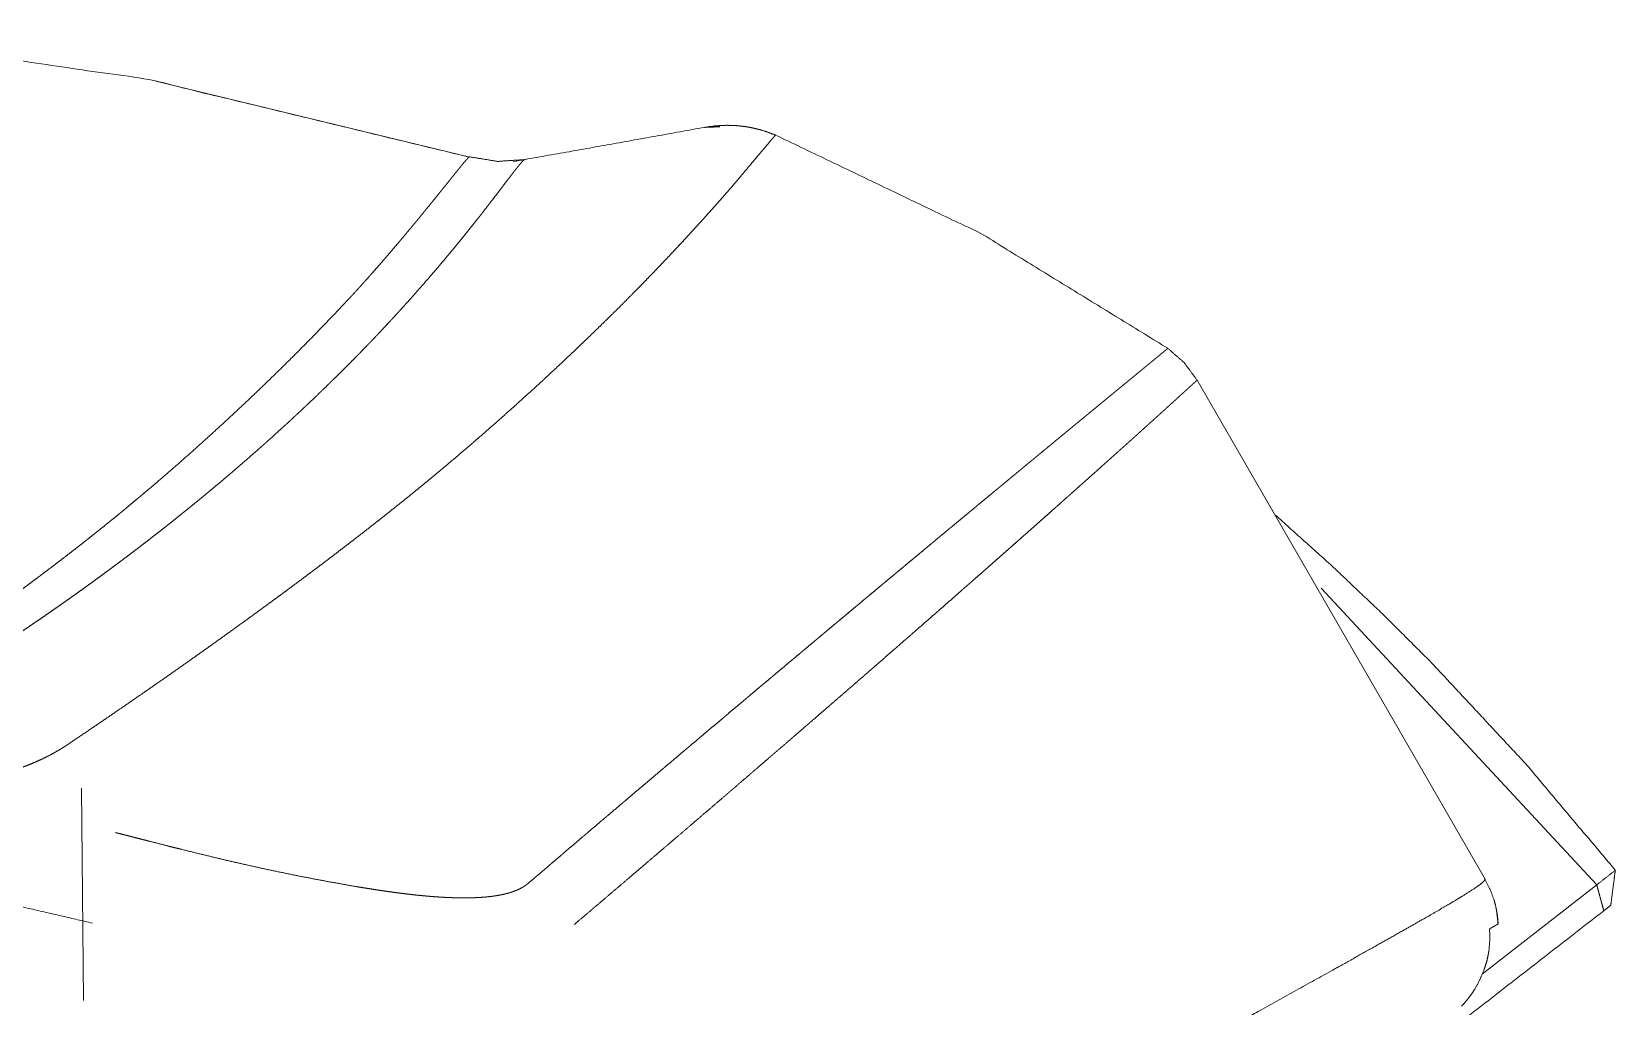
# Paper-space layout 'A3_1' of a CAD drawing. Header units: millimetres. Extents: x 0 to 420, y 0 to 297.
# Drawn here: x 195.91 to 203.58, y 275.17 to 279.89 of the extents above; entities that cross this region are included whole.
import ezdxf

# ---------------------------------------------------------------- set-up
doc = ezdxf.new("R2010")
doc.units = ezdxf.units.MM
doc.layers.add('170', color=7, linetype='Continuous', true_color=0xffffff)

psp = doc.layouts.new('A3_1')

# ---------------------------------------------------------------- linework, layer by layer
at = {"layer": '170', "color": 155, "linetype": 'Continuous', "lineweight": 13}
for p, q in [((196.5136, 279.6481), (198.034, 279.2804)), ((199.1742, 279.4244), (199.174, 279.4243)), ((202.9512, 275.7852), (201.5567, 278.2004)), ((203.4931, 275.7577), (202.1582, 277.1929)), ((196.1628, 275.1976), (196.1534, 276.2254)), ((202.9387, 275.3268), (203.493, 275.7572)), ((203.5602, 275.6586), (203.5264, 275.632)), ((203.0149, 275.5684), (202.9936, 275.5561))]:
    psp.add_line(p, q, dxfattribs=at)
for points, knots in [([(198.0292, 279.2805), (196.4804, 279.6552), (194.8945, 279.8872)], [0, 0, 0.498549, 1, 1]), ([(199.1716, 279.4242), (198.6994, 279.3393), (198.2451, 279.2584)], [0, 0, 0.50976, 1, 1]), ([(199.1742, 279.4244), (199.2173, 279.4306), (199.2607, 279.4336), (199.2825, 279.434), (199.3043, 279.4336), (199.326, 279.4324), (199.3477, 279.4304), (199.3693, 279.4276), (199.3908, 279.424), (199.412, 279.4196), (199.4331, 279.4145), (199.4746, 279.4021), (199.5153, 279.3866)], [0, 0, 0.125131, 0.250187, 0.312807, 0.37543, 0.437961, 0.500481, 0.563074, 0.625712, 0.688156, 0.750498, 0.875025, 1, 1]), ([(199.5153, 279.3867), (199.5152, 279.3867), (199.5151, 279.3867), (199.5149, 279.3865), (199.5146, 279.3863), (199.5141, 279.3858), (199.5135, 279.3851), (199.5123, 279.3838), (199.5109, 279.3823), (199.5088, 279.3799), (199.5063, 279.3769), (199.5027, 279.3727), (199.4985, 279.3678), (199.4927, 279.3611), (199.4776, 279.3432), (199.4556, 279.3172), (199.442, 279.301), (199.4251, 279.281), (199.4065, 279.2588), (199.3592, 279.2024), (199.3445, 279.1849), (199.329, 279.1666), (199.3132, 279.1481), (199.2966, 279.1289), (199.2798, 279.1095), (199.2623, 279.0895), (199.2446, 279.0693), (199.2263, 279.0486), (199.2078, 279.0279), (199.1887, 279.0065), (199.1695, 278.9853), (199.1497, 278.9634), (199.13, 278.9418), (199.1097, 278.9196), (199.0895, 278.8976), (199.0687, 278.8751), (199.0481, 278.853), (199.0269, 278.8303), (199.0061, 278.8081), (198.9846, 278.7854), (198.9635, 278.7632), (198.9419, 278.7406), (198.9207, 278.7184), (198.8989, 278.696), (198.8776, 278.674), (198.8559, 278.6518), (198.7679, 278.563), (198.6729, 278.4694), (198.5788, 278.3784), (198.4781, 278.2831), (198.3798, 278.1918), (198.2755, 278.0968), (198.175, 278.007), (198.0688, 277.914), (197.9679, 277.8275), (197.8617, 277.7384), (197.8331, 277.7148), (197.8041, 277.691), (197.7751, 277.6674), (197.7457, 277.6435), (197.7163, 277.6198), (197.6866, 277.596), (197.6568, 277.5723), (197.6267, 277.5484), (197.5966, 277.5246), (197.5661, 277.5007), (197.5357, 277.477), (197.505, 277.453), (197.4743, 277.4293), (197.4432, 277.4054), (197.4122, 277.3816), (197.381, 277.3577), (197.3497, 277.334), (197.3182, 277.3101), (197.2867, 277.2864), (197.2549, 277.2625), (197.2233, 277.2389), (197.1913, 277.2151), (197.1595, 277.1914), (197.1273, 277.1677), (197.0953, 277.1441), (197.063, 277.1204), (197.0308, 277.0969), (196.9984, 277.0732), (196.9661, 277.0498), (196.9335, 277.0262), (196.8684, 276.9793), (196.836, 276.956), (196.8032, 276.9325), (196.7706, 276.9093), (196.7378, 276.886), (196.7052, 276.8629), (196.6723, 276.8396), (196.6067, 276.7935), (196.5741, 276.7706), (196.5084, 276.7249), (196.4755, 276.702), (196.4429, 276.6794), (196.3774, 276.6342), (196.3445, 276.6116), (196.2791, 276.5668), (196.2466, 276.5447), (196.2139, 276.5224), (196.1488, 276.4784), (196.0839, 276.4347)], [0, 0, 0.000023, 0.000048, 0.000107, 0.000184, 0.000349, 0.000561, 0.000925, 0.001382, 0.002088, 0.002943, 0.004162, 0.005595, 0.007541, 0.012695, 0.020175, 0.024847, 0.030613, 0.03699, 0.053178, 0.058215, 0.063489, 0.068845, 0.074426, 0.080069, 0.08593, 0.091823, 0.097923, 0.104035, 0.110343, 0.116637, 0.123121, 0.129568, 0.136191, 0.142762, 0.149497, 0.156153, 0.16297, 0.169687, 0.176554, 0.183298, 0.190184, 0.196937, 0.203816, 0.210543, 0.217388, 0.244892, 0.274252, 0.303068, 0.333565, 0.363092, 0.394152, 0.423821, 0.454879, 0.484131, 0.514627, 0.522793, 0.531045, 0.539283, 0.547611, 0.55592, 0.564317, 0.572692, 0.581153, 0.589591, 0.598109, 0.6066, 0.615175, 0.623719, 0.632341, 0.640933, 0.649602, 0.658234, 0.666941, 0.67561, 0.684354, 0.693051, 0.701825, 0.710554, 0.719352, 0.728101, 0.736921, 0.74569, 0.75453, 0.763311, 0.772162, 0.789819, 0.798614, 0.807484, 0.816281, 0.825148, 0.833942, 0.842807, 0.860448, 0.869225, 0.88683, 0.895654, 0.904393, 0.921915, 0.930693, 0.948123, 0.956779, 0.965493, 0.982786, 1, 1]), ([(199.5153, 279.3867), (200.5095, 278.9103), (201.4149, 278.3546)], [0, 0, 0.509254, 1, 1]), ([(194.8632, 276.5149), (194.8784, 276.5242), (194.8936, 276.5334), (194.9088, 276.5427), (194.9391, 276.5613), (194.9694, 276.5801), (194.9844, 276.5895), (194.9996, 276.5989), (195.0298, 276.6178), (195.06, 276.6368), (195.075, 276.6464), (195.1051, 276.6655), (195.1352, 276.6848), (195.1502, 276.6945), (195.1803, 276.7138), (195.2103, 276.7333), (195.2402, 276.7529), (195.2701, 276.7725), (195.2999, 276.7922), (195.3297, 276.812), (195.3445, 276.8219), (195.3743, 276.8419), (195.4039, 276.8618), (195.4187, 276.8719), (195.4335, 276.8819), (195.463, 276.9021), (195.4925, 276.9223), (195.5073, 276.9324), (195.5219, 276.9425), (195.5513, 276.9629), (195.566, 276.9731), (195.5806, 276.9833), (195.5952, 276.9936), (195.6244, 277.0141), (195.6535, 277.0347), (195.6825, 277.0553), (195.697, 277.0656), (195.7259, 277.0863), (195.7404, 277.0967), (195.7692, 277.1175), (195.7835, 277.1279), (195.8122, 277.1488), (195.8407, 277.1697), (195.855, 277.1802), (195.8834, 277.2012), (195.9117, 277.2223), (195.94, 277.2434), (195.954, 277.2539), (195.9681, 277.2645), (195.9961, 277.2857), (196.0101, 277.2963), (196.0241, 277.3069), (196.0379, 277.3175), (196.0657, 277.3388), (196.0795, 277.3494), (196.1071, 277.3708), (196.1345, 277.3921), (196.1482, 277.4028), (196.1754, 277.4242), (196.189, 277.4349), (196.2161, 277.4563), (196.2296, 277.467), (196.243, 277.4778), (196.2698, 277.4993), (196.2831, 277.51), (196.2964, 277.5208), (196.3097, 277.5315), (196.3361, 277.553), (196.3493, 277.5638), (196.3624, 277.5745), (196.3755, 277.5853), (196.4015, 277.6069), (196.4274, 277.6285), (196.4403, 277.6392), (196.4531, 277.65), (196.4787, 277.6716), (196.4914, 277.6824), (196.5167, 277.7039), (196.5815, 277.7599), (196.6444, 277.815), (196.7082, 277.8716), (196.7699, 277.9272), (196.8323, 277.9841), (196.8926, 278.0399), (196.9534, 278.0969), (197.012, 278.1527), (197.0709, 278.2093), (197.1275, 278.2646), (197.1841, 278.3206), (197.2384, 278.3752), (197.2924, 278.4301), (197.3441, 278.4835), (197.3953, 278.5371), (197.4439, 278.5889), (197.4527, 278.5983), (197.4613, 278.6076), (197.47, 278.617), (197.4786, 278.6264), (197.4872, 278.6358), (197.4958, 278.6452), (197.5044, 278.6547), (197.5128, 278.6641), (197.5214, 278.6736), (197.5299, 278.683), (197.5467, 278.7019), (197.5552, 278.7114), (197.5719, 278.7303), (197.5885, 278.7491), (197.6049, 278.768), (197.6212, 278.7867), (197.6293, 278.7961), (197.6454, 278.8147), (197.6613, 278.8333), (197.677, 278.8517), (197.6925, 278.8701), (197.7002, 278.8792), (197.7155, 278.8973), (197.723, 278.9063), (197.7305, 278.9152), (197.7453, 278.933), (197.7526, 278.9417), (197.7598, 278.9505), (197.767, 278.9591), (197.7741, 278.9678), (197.7812, 278.9763), (197.7882, 278.9848), (197.7951, 278.9932), (197.802, 279.0016), (197.8088, 279.0099), (197.8155, 279.0181), (197.8221, 279.0262), (197.8352, 279.0423), (197.848, 279.058), (197.8543, 279.0657), (197.8605, 279.0734), (197.8726, 279.0884), (197.8844, 279.103), (197.8902, 279.1101), (197.8958, 279.1172), (197.9014, 279.1241), (197.9123, 279.1377), (197.9176, 279.1442), (197.9229, 279.1507), (197.933, 279.1633), (197.9379, 279.1694), (197.9427, 279.1754), (197.952, 279.187), (197.9565, 279.1926), (197.9609, 279.198), (197.9693, 279.2085), (197.9733, 279.2135), (197.9773, 279.2183), (197.9848, 279.2276), (197.9884, 279.232), (197.9918, 279.2362), (197.9952, 279.2402), (197.9984, 279.2442), (198.0044, 279.2514), (198.0072, 279.2548), (198.0099, 279.258), (198.0125, 279.261), (198.0149, 279.2638), (198.0172, 279.2664), (198.0194, 279.2689), (198.0214, 279.2711), (198.0232, 279.2732), (198.025, 279.275), (198.0266, 279.2767), (198.028, 279.2781), (198.0293, 279.2793), (198.0304, 279.2803), (198.0314, 279.2812), (198.0323, 279.2817), (198.033, 279.2821), (198.0335, 279.2822), (198.0337, 279.2822)], [0, 0, 0.004206, 0.0084, 0.012609, 0.021013, 0.029426, 0.033625, 0.037844, 0.046267, 0.054696, 0.058901, 0.067336, 0.075773, 0.080001, 0.088448, 0.096894, 0.105343, 0.113789, 0.122243, 0.130695, 0.134911, 0.143367, 0.151815, 0.15605, 0.160266, 0.168713, 0.177163, 0.181392, 0.185606, 0.194047, 0.198272, 0.202482, 0.206704, 0.215133, 0.223557, 0.231971, 0.23617, 0.244575, 0.248782, 0.257177, 0.26136, 0.269741, 0.27811, 0.282295, 0.29065, 0.298987, 0.307317, 0.311469, 0.315631, 0.323929, 0.328068, 0.332216, 0.336345, 0.344605, 0.348736, 0.356967, 0.365185, 0.369277, 0.377467, 0.38156, 0.389717, 0.393781, 0.39785, 0.405964, 0.410004, 0.414054, 0.418082, 0.426134, 0.43016, 0.434161, 0.438173, 0.446162, 0.454122, 0.458085, 0.462054, 0.469954, 0.473887, 0.481741, 0.501988, 0.521738, 0.541882, 0.56152, 0.58148, 0.600905, 0.620589, 0.639705, 0.659005, 0.677713, 0.696523, 0.714711, 0.732927, 0.750482, 0.767984, 0.784788, 0.787816, 0.790819, 0.793844, 0.796841, 0.799866, 0.802867, 0.80589, 0.808881, 0.8119, 0.814888, 0.82088, 0.82388, 0.829842, 0.835778, 0.841687, 0.847562, 0.850475, 0.856293, 0.862068, 0.867799, 0.873472, 0.8763, 0.881889, 0.884652, 0.887416, 0.892874, 0.895562, 0.898254, 0.900908, 0.903558, 0.906174, 0.90878, 0.911352, 0.913916, 0.91644, 0.918956, 0.921431, 0.926323, 0.931111, 0.933469, 0.935785, 0.940346, 0.944781, 0.946956, 0.949088, 0.951201, 0.95531, 0.957304, 0.959275, 0.963093, 0.964941, 0.966762, 0.970267, 0.971959, 0.973616, 0.976787, 0.978305, 0.979784, 0.982601, 0.983933, 0.985225, 0.986464, 0.987661, 0.989891, 0.990928, 0.991919, 0.992848, 0.993731, 0.994555, 0.995323, 0.996036, 0.996693, 0.997291, 0.997829, 0.998313, 0.998735, 0.999094, 0.999397, 0.999635, 0.999821, 0.999946, 1, 1]), ([(198.3021, 279.2685), (198.3017, 279.2684), (198.3009, 279.2682), (198.3, 279.2678), (198.2991, 279.2673), (198.2981, 279.2667), (198.297, 279.2659), (198.2958, 279.265), (198.2945, 279.2639), (198.2931, 279.2626), (198.2915, 279.2611), (198.2898, 279.2595), (198.288, 279.2576), (198.2861, 279.2556), (198.284, 279.2532), (198.2817, 279.2507), (198.2793, 279.2479), (198.2767, 279.2449), (198.2739, 279.2415), (198.2709, 279.238), (198.2677, 279.234), (198.2643, 279.2298), (198.2607, 279.2253), (198.2569, 279.2204), (198.2528, 279.2152), (198.2484, 279.2097), (198.2438, 279.2037), (198.2389, 279.1974), (198.2337, 279.1906), (198.2283, 279.1835), (198.2224, 279.1759), (198.2163, 279.1679), (198.203, 279.1506), (198.1883, 279.1312), (198.1803, 279.1207), (198.1631, 279.0982), (198.1441, 279.0735), (198.134, 279.0604), (198.1233, 279.0465), (198.1003, 279.0169), (198.0881, 279.0013), (198.0751, 278.9848), (198.0617, 278.9678), (198.0475, 278.9499), (198.0327, 278.9315), (198.0172, 278.9121), (198.0011, 278.8923), (197.9841, 278.8714), (197.9665, 278.85), (197.948, 278.8275), (197.9288, 278.8045), (197.9086, 278.7804), (197.8877, 278.7557), (197.8657, 278.7299), (197.843, 278.7035), (197.819, 278.6759), (197.7943, 278.6477), (197.7683, 278.6182), (197.7415, 278.5882), (197.7237, 278.5683), (197.7146, 278.5583), (197.6963, 278.538), (197.6869, 278.5278), (197.6775, 278.5175), (197.6584, 278.4968), (197.6487, 278.4863), (197.6291, 278.4652), (197.6091, 278.4438), (197.5989, 278.433), (197.5886, 278.4222), (197.5783, 278.4113), (197.5679, 278.4003), (197.5573, 278.3893), (197.5467, 278.3783), (197.5359, 278.3671), (197.5251, 278.3559), (197.5032, 278.3333), (197.492, 278.322), (197.4808, 278.3105), (197.458, 278.2875), (197.4465, 278.2759), (197.4349, 278.2642), (197.4232, 278.2525), (197.3994, 278.2289), (197.3752, 278.2051), (197.3629, 278.1931), (197.3506, 278.181), (197.3256, 278.1567), (197.3129, 278.1445), (197.3001, 278.1322), (197.2873, 278.1199), (197.2743, 278.1075), (197.248, 278.0826), (197.2347, 278.07), (197.2213, 278.0574), (197.2077, 278.0448), (197.1941, 278.0321), (197.1803, 278.0193), (197.1665, 278.0065), (197.1525, 277.9936), (197.1384, 277.9807), (197.1242, 277.9677), (197.0955, 277.9416), (197.0809, 277.9285), (197.0663, 277.9153), (197.0515, 277.9021), (197.0366, 277.8888), (197.0216, 277.8755), (197.0064, 277.8621), (196.9758, 277.8352), (196.9603, 277.8217), (196.9447, 277.8081), (196.929, 277.7945), (196.9131, 277.7808), (196.8971, 277.7671), (196.881, 277.7533), (196.8648, 277.7395), (196.8485, 277.7256), (196.832, 277.7117), (196.8154, 277.6978), (196.7987, 277.6838), (196.7818, 277.6697), (196.7648, 277.6556), (196.7477, 277.6415), (196.7305, 277.6273), (196.7131, 277.613), (196.6956, 277.5988), (196.678, 277.5845), (196.6602, 277.5701), (196.6423, 277.5557), (196.6243, 277.5412), (196.6062, 277.5267), (196.5879, 277.5122), (196.5694, 277.4976), (196.5509, 277.483), (196.5322, 277.4683), (196.5134, 277.4536), (196.4944, 277.4388), (196.4752, 277.424), (196.456, 277.4092), (196.4366, 277.3943), (196.417, 277.3794), (196.3973, 277.3644), (196.3775, 277.3494), (196.3575, 277.3343), (196.3374, 277.3192), (196.3171, 277.3041), (196.2967, 277.289), (196.2761, 277.2738), (196.2554, 277.2585), (196.2345, 277.2432), (196.2134, 277.2279), (196.1923, 277.2125), (196.1709, 277.1971), (196.1494, 277.1817), (196.1278, 277.1662), (196.1059, 277.1507), (196.084, 277.1352), (196.0618, 277.1196), (196.0396, 277.104), (196.0171, 277.0883), (195.9945, 277.0726), (195.9717, 277.0569), (195.9488, 277.0411), (195.9257, 277.0254), (195.9024, 277.0095), (195.879, 276.9937), (195.8553, 276.9777), (195.8316, 276.9618), (195.8076, 276.9459), (195.7835, 276.9299), (195.7592, 276.9138), (195.7347, 276.8978), (195.7101, 276.8816), (195.6853, 276.8655), (195.6603, 276.8493), (195.6351, 276.8331), (195.6097, 276.8169), (195.5842, 276.8006), (195.5584, 276.7843), (195.5325, 276.768), (195.5064, 276.7516), (195.4801, 276.7352), (195.4536, 276.7187), (195.4269, 276.7023), (195.4, 276.6858), (195.373, 276.6692), (195.3457, 276.6526), (195.3182, 276.636), (195.2906, 276.6194), (195.2627, 276.6027), (195.2346, 276.586), (195.2064, 276.5693), (195.1778, 276.5525), (195.1491, 276.5357), (195.1203, 276.5189)], [0, 0, 0.000095, 0.000289, 0.000501, 0.000755, 0.001031, 0.001353, 0.001711, 0.00212, 0.002566, 0.003073, 0.003622, 0.00424, 0.004906, 0.005649, 0.006447, 0.007326, 0.008264, 0.0093, 0.010395, 0.011592, 0.012859, 0.014244, 0.015693, 0.017271, 0.01893, 0.020721, 0.022596, 0.024618, 0.026723, 0.028993, 0.031357, 0.036523, 0.042268, 0.045388, 0.052065, 0.059417, 0.063332, 0.067485, 0.07632, 0.081006, 0.085965, 0.091077, 0.096474, 0.102037, 0.107896, 0.11393, 0.120289, 0.126828, 0.133706, 0.140775, 0.148205, 0.155837, 0.163847, 0.172073, 0.180698, 0.189551, 0.198828, 0.208337, 0.214644, 0.217833, 0.224287, 0.227555, 0.230847, 0.237506, 0.240873, 0.247682, 0.254598, 0.258095, 0.261617, 0.265162, 0.268738, 0.272335, 0.275962, 0.279614, 0.283293, 0.290727, 0.294482, 0.298267, 0.305911, 0.309769, 0.313662, 0.317575, 0.325484, 0.333501, 0.337552, 0.341625, 0.349856, 0.354011, 0.358195, 0.362406, 0.366641, 0.375199, 0.379518, 0.383864, 0.388239, 0.392642, 0.397069, 0.401524, 0.406014, 0.410525, 0.415067, 0.424233, 0.42886, 0.433514, 0.438194, 0.442909, 0.447648, 0.452416, 0.462043, 0.466896, 0.471784, 0.476697, 0.481638, 0.486611, 0.491613, 0.496643, 0.501705, 0.506796, 0.511916, 0.517064, 0.522248, 0.527456, 0.532701, 0.537967, 0.543273, 0.548601, 0.553964, 0.559357, 0.564781, 0.570235, 0.575718, 0.581237, 0.586789, 0.592362, 0.597976, 0.603619, 0.609298, 0.615007, 0.620748, 0.626519, 0.632327, 0.638168, 0.644042, 0.649945, 0.655889, 0.661855, 0.667866, 0.673906, 0.679984, 0.686092, 0.692239, 0.698414, 0.704629, 0.710876, 0.717162, 0.723479, 0.729836, 0.736226, 0.742651, 0.749112, 0.755617, 0.762146, 0.768719, 0.775328, 0.781974, 0.788651, 0.795377, 0.802127, 0.808926, 0.81576, 0.822632, 0.829543, 0.836495, 0.843484, 0.850517, 0.857586, 0.864698, 0.871846, 0.879046, 0.886275, 0.893554, 0.900872, 0.908234, 0.915634, 0.923085, 0.930576, 0.938114, 0.945688, 0.953312, 0.960977, 0.968695, 0.976443, 0.984255, 0.992109, 1, 1]), ([(198.3045, 279.2681), (198.1677, 279.2594), (198.0322, 279.2817)], [0, 0, 0.499659, 1, 1]), ([(198.3164, 275.7643), (198.3469, 275.7903), (198.3621, 275.8033), (198.3924, 275.8292), (198.4226, 275.8549), (198.4376, 275.8677), (198.4676, 275.8932), (198.4825, 275.906), (198.5123, 275.9313), (198.5419, 275.9565), (198.5713, 275.9816), (198.586, 275.994), (198.6007, 276.0065), (198.6153, 276.0189), (198.6444, 276.0436), (198.6733, 276.0682), (198.6878, 276.0805), (198.7021, 276.0927), (198.7165, 276.1049), (198.7451, 276.1291), (198.7735, 276.1533), (198.7877, 276.1653), (198.816, 276.1892), (198.83, 276.2012), (198.858, 276.2249), (198.8859, 276.2485), (198.8998, 276.2603), (198.9137, 276.272), (198.9412, 276.2953), (198.9687, 276.3185), (198.9823, 276.3301), (199.0095, 276.3531), (199.0231, 276.3645), (199.0501, 276.3874), (199.077, 276.41), (199.0903, 276.4213), (199.1036, 276.4326), (199.1302, 276.455), (199.1434, 276.4661), (199.1566, 276.4773), (199.1829, 276.4994), (199.209, 276.5214), (199.235, 276.5433), (199.2608, 276.5651), (199.2737, 276.5759), (199.2865, 276.5867), (199.312, 276.6082), (199.3374, 276.6296), (199.3626, 276.6508), (199.3752, 276.6613), (199.3877, 276.6719), (199.4126, 276.6928), (199.4374, 276.7137), (199.4498, 276.724), (199.4621, 276.7344), (199.4866, 276.7549), (199.4988, 276.7652), (199.5109, 276.7754), (199.5351, 276.7957), (199.5592, 276.8158), (199.5711, 276.8259), (199.583, 276.8359), (199.5949, 276.8458), (199.6068, 276.8558), (199.6304, 276.8756), (199.6421, 276.8854), (199.6538, 276.8952), (199.6771, 276.9147), (199.7002, 276.9341), (199.7117, 276.9437), (199.7232, 276.9533), (199.746, 276.9724), (199.7574, 276.9819), (199.78, 277.0008), (199.8024, 277.0196), (199.8136, 277.0289), (199.8247, 277.0382), (199.8469, 277.0567), (199.8579, 277.0659), (199.8798, 277.0842), (199.9016, 277.1024), (199.9124, 277.1114), (199.9232, 277.1204), (199.9446, 277.1383), (199.9553, 277.1472), (199.9659, 277.1561), (199.9871, 277.1737), (200.008, 277.1912), (200.0289, 277.2086), (200.0392, 277.2172), (200.0495, 277.2258), (200.0701, 277.2429), (200.0904, 277.2598), (200.1006, 277.2683), (200.1106, 277.2767), (200.1307, 277.2933), (200.1407, 277.3017), (200.1605, 277.3181), (200.1802, 277.3345), (200.1899, 277.3426), (200.2094, 277.3588), (200.219, 277.3668), (200.2382, 277.3828), (200.2478, 277.3907), (200.2667, 277.4065), (200.2762, 277.4143), (200.2856, 277.4221), (200.3042, 277.4376), (200.3135, 277.4453), (200.3319, 277.4606), (200.3502, 277.4758), (200.3593, 277.4833), (200.3683, 277.4908), (200.3863, 277.5057), (200.3952, 277.5131), (200.413, 277.5278), (200.4305, 277.5424), (200.448, 277.5568), (200.4566, 277.564), (200.4652, 277.5711), (200.4823, 277.5853), (200.4908, 277.5924), (200.4993, 277.5994), (200.5161, 277.6133), (200.5328, 277.6271), (200.5493, 277.6408), (200.5575, 277.6475), (200.5737, 277.661), (200.5818, 277.6677), (200.5899, 277.6743), (200.5979, 277.681), (200.6058, 277.6875), (200.6138, 277.6941), (200.6295, 277.7071), (200.6451, 277.72), (200.6528, 277.7264), (200.6682, 277.7391), (200.6758, 277.7454), (200.6834, 277.7516), (200.6909, 277.7579), (200.6984, 277.7641), (200.7059, 277.7702), (200.7133, 277.7764), (200.7207, 277.7825), (200.7353, 277.7946), (200.7426, 277.8006), (200.7498, 277.8065), (200.757, 277.8125), (200.7642, 277.8184), (200.7713, 277.8242), (200.7854, 277.8359), (200.7924, 277.8417), (200.7993, 277.8474), (200.8063, 277.8531), (200.82, 277.8645), (200.8268, 277.8701), (200.8403, 277.8812), (200.8469, 277.8867), (200.8536, 277.8922), (200.8602, 277.8976), (200.8668, 277.903), (200.8798, 277.9138), (200.8862, 277.9191), (200.899, 277.9296), (200.9116, 277.94), (200.9241, 277.9503), (200.9303, 277.9554), (200.9425, 277.9655), (200.9485, 277.9705), (200.9545, 277.9754), (200.9605, 277.9803), (200.9665, 277.9852), (200.9724, 277.9901), (200.9782, 277.9949), (200.984, 277.9997), (200.9956, 278.0092), (201.0069, 278.0185), (201.0125, 278.0232), (201.0181, 278.0278), (201.0237, 278.0323), (201.0292, 278.0369), (201.0346, 278.0414), (201.0455, 278.0503), (201.0508, 278.0547), (201.0614, 278.0634), (201.0718, 278.0719), (201.0821, 278.0804), (201.0871, 278.0846), (201.0971, 278.0928), (201.1021, 278.0969), (201.1119, 278.1049), (201.1215, 278.1129), (201.131, 278.1206), (201.1357, 278.1245), (201.1449, 278.1321), (201.1495, 278.1358), (201.154, 278.1396), (201.1585, 278.1432), (201.1673, 278.1505), (201.1717, 278.1541), (201.176, 278.1577), (201.1803, 278.1612), (201.1845, 278.1647), (201.1888, 278.1681), (201.1929, 278.1716), (201.2011, 278.1783), (201.2092, 278.185), (201.2132, 278.1882), (201.2171, 278.1915), (201.221, 278.1946), (201.2249, 278.1978), (201.2287, 278.201), (201.2325, 278.2041), (201.2362, 278.2072), (201.2399, 278.2102), (201.2436, 278.2132), (201.2472, 278.2162), (201.2543, 278.222), (201.2578, 278.2249), (201.2647, 278.2306), (201.2681, 278.2334), (201.2715, 278.2361), (201.2748, 278.2388), (201.2781, 278.2415), (201.2845, 278.2468), (201.2876, 278.2494), (201.2907, 278.252), (201.2938, 278.2545), (201.2969, 278.257), (201.2999, 278.2595), (201.3028, 278.2619), (201.3058, 278.2643), (201.3086, 278.2667), (201.3115, 278.269), (201.3143, 278.2713), (201.317, 278.2736), (201.3198, 278.2758), (201.3225, 278.2781), (201.3251, 278.2802), (201.3277, 278.2824), (201.3303, 278.2845), (201.3328, 278.2866), (201.3378, 278.2907), (201.3402, 278.2926), (201.3426, 278.2946), (201.3449, 278.2965), (201.3495, 278.3003), (201.3517, 278.3021), (201.3539, 278.3039), (201.356, 278.3057), (201.3602, 278.3091), (201.3622, 278.3108), (201.3642, 278.3124), (201.3662, 278.314), (201.3681, 278.3156), (201.3699, 278.3172), (201.3718, 278.3187), (201.3736, 278.3201), (201.3753, 278.3216), (201.3771, 278.323), (201.3787, 278.3244), (201.3804, 278.3258), (201.382, 278.3271), (201.3836, 278.3284), (201.3851, 278.3296), (201.3866, 278.3309), (201.388, 278.3321), (201.3894, 278.3332), (201.3908, 278.3344), (201.3921, 278.3355), (201.3934, 278.3365), (201.3947, 278.3376), (201.3959, 278.3386), (201.3971, 278.3396), (201.3983, 278.3405), (201.3994, 278.3414), (201.4004, 278.3423), (201.4015, 278.3432), (201.4025, 278.344), (201.4034, 278.3448), (201.4043, 278.3456), (201.4052, 278.3463), (201.406, 278.347), (201.4068, 278.3477), (201.4076, 278.3483), (201.4083, 278.3489), (201.409, 278.3495), (201.4097, 278.35), (201.4103, 278.3506), (201.4108, 278.3511), (201.4114, 278.3515), (201.4119, 278.3519), (201.4124, 278.3523), (201.4128, 278.3527), (201.4132, 278.353), (201.4135, 278.3533), (201.4138, 278.3536), (201.4141, 278.3538), (201.4143, 278.354), (201.4145, 278.3542), (201.4147, 278.3544), (201.4149, 278.3546), (201.4149, 278.3546)], [0, 0, 0.009936, 0.014891, 0.024756, 0.034576, 0.039462, 0.049207, 0.054065, 0.063737, 0.073365, 0.082943, 0.087711, 0.09247, 0.097216, 0.106671, 0.116079, 0.12077, 0.12544, 0.130102, 0.139391, 0.148628, 0.153229, 0.162395, 0.166959, 0.176052, 0.185094, 0.189597, 0.194093, 0.203038, 0.211935, 0.216366, 0.225191, 0.229585, 0.238338, 0.24704, 0.251369, 0.255687, 0.264295, 0.268577, 0.272852, 0.281358, 0.289814, 0.298226, 0.306587, 0.310747, 0.314898, 0.323158, 0.331374, 0.33954, 0.343601, 0.347655, 0.355723, 0.363741, 0.367729, 0.37171, 0.37963, 0.383568, 0.387495, 0.39532, 0.403087, 0.406952, 0.410811, 0.414647, 0.418476, 0.426098, 0.429888, 0.43367, 0.44119, 0.44866, 0.452373, 0.456083, 0.463451, 0.467117, 0.474413, 0.481658, 0.485262, 0.488849, 0.495992, 0.499549, 0.506617, 0.513637, 0.517125, 0.520603, 0.527521, 0.530955, 0.534386, 0.541203, 0.547969, 0.554684, 0.558016, 0.561345, 0.567959, 0.574522, 0.577782, 0.581035, 0.587493, 0.590705, 0.597087, 0.603425, 0.606572, 0.61283, 0.615941, 0.622127, 0.625198, 0.631304, 0.634339, 0.637363, 0.643367, 0.646351, 0.652279, 0.658164, 0.661086, 0.66399, 0.669769, 0.672644, 0.678347, 0.684003, 0.689608, 0.692388, 0.695158, 0.700661, 0.703395, 0.706117, 0.711519, 0.716877, 0.72218, 0.724816, 0.730043, 0.732642, 0.735223, 0.737797, 0.740352, 0.742904, 0.747957, 0.752966, 0.755449, 0.760379, 0.762826, 0.765261, 0.767682, 0.770089, 0.772488, 0.774869, 0.777247, 0.781951, 0.784285, 0.786605, 0.788917, 0.791211, 0.793494, 0.798023, 0.80027, 0.802502, 0.804724, 0.80913, 0.811312, 0.815638, 0.817783, 0.819917, 0.822037, 0.824142, 0.828319, 0.830388, 0.834489, 0.838539, 0.842539, 0.84452, 0.84844, 0.850385, 0.852312, 0.854231, 0.856137, 0.858028, 0.859907, 0.861776, 0.86547, 0.869114, 0.870917, 0.872709, 0.874484, 0.876254, 0.878004, 0.881472, 0.883188, 0.886577, 0.889915, 0.893209, 0.894835, 0.898049, 0.899638, 0.902772, 0.905863, 0.908903, 0.910401, 0.913361, 0.914826, 0.916273, 0.91771, 0.920546, 0.921946, 0.923335, 0.924706, 0.926066, 0.927415, 0.928753, 0.931385, 0.933975, 0.935247, 0.936509, 0.937756, 0.938992, 0.940218, 0.941429, 0.942629, 0.943814, 0.944985, 0.946148, 0.948432, 0.949556, 0.951766, 0.95285, 0.953926, 0.954985, 0.956039, 0.958098, 0.959108, 0.960108, 0.961094, 0.962068, 0.963028, 0.963977, 0.964915, 0.965839, 0.966752, 0.967649, 0.968537, 0.96941, 0.970271, 0.971122, 0.971959, 0.972784, 0.973598, 0.975184, 0.975958, 0.976718, 0.977471, 0.978933, 0.979645, 0.980347, 0.981034, 0.982372, 0.983023, 0.983663, 0.984288, 0.984903, 0.985502, 0.986091, 0.986666, 0.987233, 0.987786, 0.988324, 0.988851, 0.989367, 0.989873, 0.990363, 0.99084, 0.991305, 0.991759, 0.992203, 0.992628, 0.993046, 0.993453, 0.993846, 0.994224, 0.994595, 0.994947, 0.995293, 0.995627, 0.995947, 0.996252, 0.996546, 0.99683, 0.997099, 0.99736, 0.997607, 0.99784, 0.998061, 0.998272, 0.998468, 0.998657, 0.998831, 0.998991, 0.999144, 0.999278, 0.999405, 0.999521, 0.999623, 0.999714, 0.99979, 0.999855, 0.999913, 0.999978, 1, 1]), ([(201.4149, 278.3546), (201.4942, 278.2853), (201.5567, 278.2005)], [0, 0, 0.500018, 1, 1]), ([(201.5567, 278.2005), (201.5566, 278.2003), (201.5564, 278.2002), (201.5562, 278.2), (201.5559, 278.1997), (201.5556, 278.1994), (201.5552, 278.199), (201.5547, 278.1986), (201.5542, 278.1981), (201.5536, 278.1976), (201.553, 278.197), (201.5523, 278.1964), (201.5515, 278.1957), (201.5507, 278.1949), (201.5498, 278.1941), (201.5488, 278.1932), (201.5478, 278.1923), (201.5467, 278.1913), (201.5456, 278.1902), (201.5444, 278.1891), (201.5431, 278.188), (201.5418, 278.1867), (201.5404, 278.1855), (201.5389, 278.1841), (201.5374, 278.1828), (201.5358, 278.1813), (201.5342, 278.1798), (201.5325, 278.1782), (201.5307, 278.1766), (201.5289, 278.1749), (201.527, 278.1732), (201.525, 278.1714), (201.523, 278.1696), (201.5209, 278.1676), (201.5188, 278.1657), (201.5166, 278.1637), (201.5143, 278.1616), (201.5095, 278.1573), (201.5071, 278.155), (201.5045, 278.1527), (201.5019, 278.1503), (201.4993, 278.1479), (201.4965, 278.1454), (201.4938, 278.1428), (201.4909, 278.1402), (201.488, 278.1376), (201.485, 278.1349), (201.4819, 278.1321), (201.4756, 278.1264), (201.4691, 278.1204), (201.4623, 278.1142), (201.4552, 278.1077), (201.4515, 278.1044), (201.4478, 278.1011), (201.444, 278.0976), (201.4402, 278.0941), (201.4323, 278.087), (201.4283, 278.0833), (201.4242, 278.0796), (201.42, 278.0758), (201.4158, 278.072), (201.4115, 278.0681), (201.4071, 278.0642), (201.4027, 278.0601), (201.3982, 278.056), (201.389, 278.0477), (201.3843, 278.0435), (201.3795, 278.0391), (201.3747, 278.0348), (201.3698, 278.0303), (201.3648, 278.0258), (201.3547, 278.0167), (201.3495, 278.012), (201.339, 278.0025), (201.3281, 277.9927), (201.3226, 277.9877), (201.317, 277.9827), (201.3114, 277.9776), (201.3057, 277.9725), (201.2941, 277.962), (201.2881, 277.9566), (201.2821, 277.9512), (201.27, 277.9403), (201.2638, 277.9347), (201.2575, 277.929), (201.2511, 277.9233), (201.2447, 277.9176), (201.2382, 277.9117), (201.2317, 277.9059), (201.2251, 277.8999), (201.2184, 277.8939), (201.2048, 277.8817), (201.1979, 277.8755), (201.1909, 277.8692), (201.1839, 277.8629), (201.1768, 277.8565), (201.1696, 277.8501), (201.155, 277.837), (201.1476, 277.8304), (201.1326, 277.8169), (201.1249, 277.8101), (201.1095, 277.7963), (201.1017, 277.7893), (201.0858, 277.7751), (201.0696, 277.7606), (201.0614, 277.7533), (201.0447, 277.7384), (201.0278, 277.7233), (201.0106, 277.708), (201.0019, 277.7002), (200.9931, 277.6924), (200.9753, 277.6766), (200.9663, 277.6685), (200.9481, 277.6523), (200.9389, 277.6441), (200.9296, 277.6358), (200.9107, 277.6191), (200.9012, 277.6106), (200.8819, 277.5935), (200.8721, 277.5848), (200.8524, 277.5673), (200.8324, 277.5495), (200.812, 277.5315), (200.7914, 277.5132), (200.7704, 277.4947), (200.7492, 277.4758), (200.7276, 277.4568), (200.7167, 277.4471), (200.6947, 277.4277), (200.6836, 277.4179), (200.6611, 277.398), (200.6498, 277.388), (200.6383, 277.3779), (200.6152, 277.3575), (200.5918, 277.3369), (200.5681, 277.316), (200.5441, 277.2948), (200.5319, 277.2841), (200.5197, 277.2734), (200.495, 277.2517), (200.47, 277.2297), (200.4574, 277.2186), (200.4447, 277.2074), (200.4319, 277.1962), (200.419, 277.1849), (200.4061, 277.1735), (200.38, 277.1506), (200.3668, 277.139), (200.3401, 277.1157), (200.3132, 277.0921), (200.2996, 277.0802), (200.2859, 277.0682), (200.2583, 277.044), (200.2443, 277.0318), (200.2162, 277.0072), (200.1877, 276.9824), (200.1734, 276.9699), (200.1589, 276.9572), (200.1444, 276.9446), (200.1151, 276.919), (200.1003, 276.9061), (200.0854, 276.8932), (200.0554, 276.8671), (200.0251, 276.8407), (199.9944, 276.814), (199.9789, 276.8005), (199.9634, 276.787), (199.9477, 276.7734), (199.9162, 276.746), (199.8843, 276.7184), (199.8682, 276.7044), (199.8358, 276.6763), (199.8194, 276.6621), (199.7865, 276.6336), (199.7532, 276.6048), (199.7364, 276.5903), (199.7196, 276.5757), (199.6856, 276.5463), (199.6512, 276.5166), (199.6165, 276.4866), (199.5814, 276.4564), (199.546, 276.4258), (199.5102, 276.395), (199.4741, 276.3638), (199.4559, 276.3482), (199.4376, 276.3324), (199.4007, 276.3007), (199.3635, 276.2687), (199.3259, 276.2364), (199.288, 276.2038), (199.2496, 276.1709), (199.2303, 276.1543), (199.1914, 276.121), (199.1719, 276.1042), (199.1324, 276.0704), (199.1126, 276.0534), (199.0726, 276.0191), (199.0322, 275.9846), (199.0118, 275.9672), (198.9709, 275.9322), (198.9503, 275.9146), (198.9087, 275.8791), (198.8668, 275.8433), (198.8245, 275.8073), (198.8032, 275.7891), (198.7603, 275.7526), (198.717, 275.7157), (198.6734, 275.6786), (198.6293, 275.6411), (198.5849, 275.6033), (198.54, 275.5652)], [0, 0, 0.000044, 0.000099, 0.000168, 0.000267, 0.00038, 0.000515, 0.000672, 0.000851, 0.001048, 0.001268, 0.001508, 0.001768, 0.002049, 0.002349, 0.002673, 0.003017, 0.003386, 0.003773, 0.004178, 0.004605, 0.005055, 0.00553, 0.006019, 0.00653, 0.007067, 0.007622, 0.008203, 0.008798, 0.009419, 0.010062, 0.010723, 0.011406, 0.012115, 0.012841, 0.013587, 0.014357, 0.015964, 0.016801, 0.017656, 0.018536, 0.019435, 0.020359, 0.021301, 0.022265, 0.023252, 0.02426, 0.025293, 0.027419, 0.029633, 0.031934, 0.034323, 0.035554, 0.036804, 0.038075, 0.039372, 0.042024, 0.043387, 0.044771, 0.046174, 0.047599, 0.049049, 0.050521, 0.052015, 0.053532, 0.05663, 0.058215, 0.059819, 0.061445, 0.063096, 0.064769, 0.068181, 0.06992, 0.073465, 0.077103, 0.078959, 0.080834, 0.082733, 0.084652, 0.088561, 0.090556, 0.092569, 0.096661, 0.098744, 0.100852, 0.102979, 0.105131, 0.107309, 0.109505, 0.111727, 0.113974, 0.118534, 0.120851, 0.123189, 0.12555, 0.12794, 0.130348, 0.135237, 0.137718, 0.142754, 0.145309, 0.150483, 0.153107, 0.158428, 0.163844, 0.166592, 0.172155, 0.177812, 0.183565, 0.186478, 0.189416, 0.195366, 0.198378, 0.204475, 0.207559, 0.210666, 0.21696, 0.220144, 0.226584, 0.229841, 0.236428, 0.243113, 0.249898, 0.256785, 0.263767, 0.270851, 0.278038, 0.281668, 0.289002, 0.292705, 0.300192, 0.303976, 0.307778, 0.315467, 0.323257, 0.331151, 0.33915, 0.34319, 0.347249, 0.355453, 0.363768, 0.367962, 0.372181, 0.37643, 0.380704, 0.385005, 0.393685, 0.398062, 0.406904, 0.415852, 0.420369, 0.42491, 0.434071, 0.438694, 0.448023, 0.457454, 0.462212, 0.466999, 0.471809, 0.481519, 0.486417, 0.491339, 0.501269, 0.511305, 0.521459, 0.526576, 0.531719, 0.536895, 0.547323, 0.557866, 0.563177, 0.573888, 0.579291, 0.590166, 0.601159, 0.606698, 0.61227, 0.62349, 0.634824, 0.646272, 0.657833, 0.669511, 0.681304, 0.69321, 0.699207, 0.705237, 0.717374, 0.729632, 0.742004, 0.754496, 0.767103, 0.773448, 0.786239, 0.792679, 0.805645, 0.81217, 0.825316, 0.838587, 0.84527, 0.85872, 0.865487, 0.879118, 0.892876, 0.906756, 0.913744, 0.927807, 0.941999, 0.956308, 0.97075, 0.985309, 1, 1]), ([(201.9359, 277.5475), (202.2093, 277.3017), (202.4532, 277.0706), (202.6911, 276.8337), (203.1488, 276.3427), (203.5822, 275.8285)], [0, 0, 0.154253, 0.295258, 0.436133, 0.717809, 1, 1]), ([(195.1223, 276.2612), (195.1298, 276.2604), (195.1374, 276.2597), (195.1448, 276.259), (195.1521, 276.2583), (195.1593, 276.2577), (195.1664, 276.257), (195.1733, 276.2565), (195.1803, 276.2559), (195.187, 276.2554), (195.1937, 276.2549), (195.2067, 276.254), (195.213, 276.2536), (195.2194, 276.2532), (195.2255, 276.2528), (195.2316, 276.2525), (195.2375, 276.2521), (195.2435, 276.2518), (195.255, 276.2513), (195.2661, 276.2508), (195.2715, 276.2506), (195.2769, 276.2505), (195.2873, 276.2501), (195.2924, 276.25), (195.2974, 276.2499), (195.3071, 276.2496), (195.3118, 276.2496), (195.3211, 276.2494), (195.3257, 276.2494), (195.3345, 276.2493), (195.3387, 276.2493), (195.343, 276.2493), (195.347, 276.2493), (195.3511, 276.2493), (195.3551, 276.2493), (195.359, 276.2493), (195.3666, 276.2494), (195.3739, 276.2495), (195.381, 276.2496), (195.3877, 276.2498), (195.391, 276.2498), (195.3942, 276.2499), (195.3974, 276.25), (195.4005, 276.25), (195.4064, 276.2502), (195.4093, 276.2503), (195.4121, 276.2504), (195.4323, 276.2511), (195.4523, 276.2519), (195.4824, 276.2535), (195.5118, 276.2555), (195.5505, 276.2589), (195.5879, 276.263), (195.6338, 276.2692), (195.6774, 276.2764), (195.6929, 276.2792), (195.708, 276.2822), (195.7245, 276.2857), (195.7405, 276.2893), (195.7578, 276.2935), (195.7746, 276.2978), (195.7924, 276.3027), (195.8097, 276.3077), (195.828, 276.3134), (195.8457, 276.3192), (195.8641, 276.3256), (195.882, 276.3322), (195.9113, 276.3437), (195.9392, 276.3557), (195.9621, 276.3662), (195.984, 276.3769), (196.0016, 276.3859), (196.0186, 276.3951), (196.0318, 276.4025), (196.0447, 276.41), (196.0543, 276.4157), (196.0636, 276.4215), (196.0701, 276.4256), (196.0765, 276.4297), (196.0839, 276.4345)], [0, 0, 0.007653, 0.015304, 0.022723, 0.03012, 0.037327, 0.044512, 0.051487, 0.058459, 0.065243, 0.071983, 0.085106, 0.091448, 0.097809, 0.103961, 0.110111, 0.116075, 0.122038, 0.133586, 0.144757, 0.150176, 0.155594, 0.166056, 0.171141, 0.176184, 0.185979, 0.19071, 0.200026, 0.204591, 0.213409, 0.217682, 0.221936, 0.226044, 0.230152, 0.234114, 0.238056, 0.245692, 0.253037, 0.260112, 0.266898, 0.270156, 0.273414, 0.276548, 0.279661, 0.285659, 0.288523, 0.291388, 0.311669, 0.331728, 0.361978, 0.391507, 0.430558, 0.468314, 0.514771, 0.559156, 0.574957, 0.590459, 0.607317, 0.623846, 0.641624, 0.65904, 0.677602, 0.69573, 0.714906, 0.733617, 0.753209, 0.772357, 0.803948, 0.834435, 0.85964, 0.884182, 0.903993, 0.923412, 0.938591, 0.953568, 0.964744, 0.9758, 0.983473, 0.991069, 1, 1]), ([(196.3187, 276.0104), (196.3292, 276.0078), (196.3397, 276.0053), (196.3502, 276.0027), (196.3606, 276), (196.3711, 275.9973), (196.3815, 275.9946), (196.3919, 275.9919), (196.4063, 275.9881), (196.4103, 275.987), (196.4164, 275.9855), (196.4224, 275.984), (196.4305, 275.9819), (196.4386, 275.9799), (196.4487, 275.9773), (196.4589, 275.9747), (196.4833, 275.9685), (196.5358, 275.9552), (196.5872, 275.9422), (196.6125, 275.9358), (196.6377, 275.9295), (196.7101, 275.9116), (196.7825, 275.8939), (196.8498, 275.8778), (196.9169, 275.8622), (197.0603, 275.8304), (197.202, 275.8012), (197.346, 275.7736), (197.4872, 275.7487), (197.5152, 275.7441), (197.543, 275.7396), (197.5702, 275.7353), (197.5972, 275.7312), (197.6235, 275.7273), (197.6497, 275.7236), (197.6752, 275.7202), (197.7005, 275.7169), (197.7252, 275.7138), (197.7496, 275.711), (197.7735, 275.7083), (197.7971, 275.7059), (197.8201, 275.7038), (197.8428, 275.7018), (197.865, 275.7001), (197.8868, 275.6985), (197.9082, 275.6973), (197.9292, 275.6962), (197.9496, 275.6954), (197.9698, 275.6948), (197.9893, 275.6945), (198.0086, 275.6944), (198.0215, 275.6945), (198.0343, 275.6947), (198.0468, 275.695), (198.0591, 275.6954), (198.0711, 275.6959), (198.0829, 275.6966), (198.0945, 275.6974), (198.1058, 275.6982), (198.1169, 275.6992), (198.1278, 275.7004), (198.1384, 275.7016), (198.1488, 275.703), (198.1589, 275.7044), (198.1689, 275.7061), (198.1786, 275.7078), (198.188, 275.7096), (198.1972, 275.7116), (198.2062, 275.7137), (198.2149, 275.7159), (198.2234, 275.7182), (198.2316, 275.7207), (198.2396, 275.7233), (198.2474, 275.726), (198.2549, 275.7289), (198.2621, 275.7318), (198.2692, 275.7349), (198.2759, 275.7382), (198.2825, 275.7415), (198.2887, 275.745), (198.2948, 275.7486), (198.3006, 275.7523), (198.3061, 275.7562), (198.3113, 275.7602), (198.3164, 275.7643)], [0, 0, 0.005288, 0.010569, 0.015852, 0.021131, 0.026411, 0.031687, 0.036949, 0.044239, 0.046256, 0.049314, 0.052361, 0.056452, 0.060541, 0.065664, 0.070786, 0.083108, 0.109591, 0.135553, 0.148296, 0.161013, 0.197522, 0.233944, 0.267808, 0.301523, 0.37339, 0.444178, 0.515895, 0.586028, 0.599919, 0.61372, 0.627171, 0.640541, 0.653564, 0.666484, 0.679087, 0.69157, 0.703736, 0.715781, 0.727511, 0.739121, 0.750416, 0.761592, 0.772456, 0.783191, 0.793637, 0.803924, 0.813943, 0.823798, 0.833386, 0.842801, 0.849132, 0.855383, 0.861482, 0.867503, 0.873385, 0.879178, 0.884844, 0.890423, 0.895865, 0.901213, 0.906446, 0.911586, 0.916595, 0.921523, 0.926329, 0.93104, 0.935641, 0.940148, 0.94455, 0.948854, 0.953065, 0.957177, 0.961198, 0.965122, 0.968958, 0.972717, 0.97639, 0.979972, 0.983484, 0.986922, 0.990294, 0.99359, 0.996814, 1, 1]), ([(196.2071, 275.5722), (195.6292, 275.706), (195.0478, 275.8134)], [0, 0, 0.500828, 1, 1]), ([(203.5602, 275.6586), (203.5657, 275.701), (203.5766, 275.7859), (203.5821, 275.8284)], [0, 0, 0.249918, 0.749962, 1, 1]), ([(199.5282, 273.8537), (199.8296, 274.0214), (200.3694, 274.3215), (200.8342, 274.5795), (201.2332, 274.8008), (201.5738, 274.9896), (201.8629, 275.15), (202.2136, 275.345), (202.3995, 275.4489), (202.5518, 275.5347), (202.6744, 275.6045), (202.7256, 275.6341), (202.7707, 275.6604), (202.8099, 275.6837), (202.8437, 275.7042), (202.896, 275.7373), (202.93, 275.761), (202.9477, 275.7766), (202.9512, 275.7852)], [0, 0, 0.087696, 0.244725, 0.379894, 0.495877, 0.594886, 0.678947, 0.780975, 0.8351, 0.87955, 0.915418, 0.930459, 0.943728, 0.955336, 0.965374, 0.981114, 0.991641, 0.997639, 1, 1]), ([(202.9511, 275.7851), (202.9766, 275.7342), (202.9958, 275.6809), (203.003, 275.6534), (203.0086, 275.6253), (203.0126, 275.5969), (203.0148, 275.5683)], [0, 0, 0.249847, 0.498182, 0.623006, 0.748533, 0.874263, 1, 1]), ([(203.5264, 275.632), (203.5222, 275.6476), (203.5179, 275.6633), (203.5137, 275.6789), (203.5052, 275.7101), (203.5009, 275.7258), (203.4967, 275.7414), (203.4925, 275.757)], [0, 0, 0.125021, 0.25, 0.375021, 0.624979, 0.75, 0.874979, 1, 1]), ([(202.9733, 275.5435), (202.9746, 275.4923), (202.9704, 275.4416), (202.9661, 275.4164), (202.9605, 275.3914), (202.9534, 275.3666), (202.9452, 275.3423), (202.925, 275.2954), (202.9002, 275.2507), (202.886, 275.2291), (202.8707, 275.2084), (202.8543, 275.1886), (202.8368, 275.1697)], [0, 0, 0.125032, 0.249193, 0.311476, 0.374078, 0.436915, 0.499449, 0.6239, 0.748798, 0.811657, 0.874461, 0.937171, 1, 1])]:
    psp.add_open_spline(points, degree=1, knots=knots, dxfattribs=at)
for points in [[(199.2457, 279.4269), (199.1721, 279.424)], [(203.4929, 275.758), (203.5823, 275.8283)], [(203.5264, 275.632), (202.5018, 274.8364)], [(203.0143, 275.5682), (203.0076, 275.626)], [(202.9936, 275.5561), (202.9732, 275.5443)]]:
    psp.add_open_spline(points, degree=1, dxfattribs=at)

doc.saveas('drawing.dxf')
